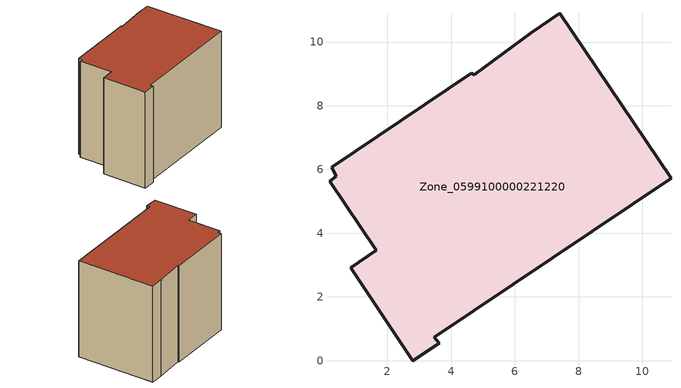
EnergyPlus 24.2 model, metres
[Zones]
Zone_0599100000221220
 floor ground (C_G): 4.72,8.98 6.51,10.3 7.4,10.9 10.9,5.72 3.47,0.73 3.62,0.55 2.8,0 0.84,2.91 1.65,3.46 0.18,5.64 0.39,5.79 0.25,6.07 4.62,9.02 z0
 wall outside (C_F): 3.47,0.73 10.9,5.72 7.4,10.9 6.51,10.3 4.72,8.98 4.62,9.02 0.25,6.07 0.39,5.79 0.18,5.64 1.65,3.46 0.84,2.91 2.8,0 3.62,0.55 3.47,0.73 z0:7.83
 roof outside (C_R): 6.51,10.3 4.72,8.98 4.62,9.02 0.25,6.07 0.39,5.79 0.18,5.64 1.65,3.46 0.84,2.91 2.8,0 3.62,0.55 3.47,0.73 10.9,5.72 7.4,10.9 z7.83
[BUILDING]
Pand.0599100000221220: North Axis=0; Terrain=City; Loads Convergence Tolerance Value=0.04; Temperature Convergence Tolerance Value=0.4; Solar Distribution=FullExterior; Maximum Number of Warmup Days=25; Minimum Number of Warmup Days=1
[Site:Location]
Rotterdam.The.Hague.AP_ZH_NLD Design_Conditions: Latitude=51.96; Longitude=4.45; Time Zone=1; Elevation=-4.5
[SITE:GROUNDTEMPERATURE:BUILDINGSURFACE]
18, 18, 18, 18, 18, 18, 18, 18, 18, 18, 18, 18
[MATERIAL] Thermal Absorptance=0.9; Solar Absorptance=0.7; Visible Absorptance=0.7
Name | Roughness | Thickness | Conductivity | Density | Specific Heat
G.TC.1965-1974 | MediumSmooth | 0.15 | 0.882353 | 540 | 1210
F.TC.1965-1974 | Rough | 0.3 | 0.697674 | 1920 | 840
R.TC.1965-1974 | MediumRough | 0.2 | 0.232558 | 1500 | 1000
[CONSTRUCTION]
C_G: G.TC.1965-1974
C_F: F.TC.1965-1974
C_R: R.TC.1965-1974
[ZONE]
Zone_0599100000221220: Type=1; Multiplier=1; Ceiling Height=Autocalculate; Volume=Autocalculate; Floor Area=autocalculate; Part of Total Floor Area=Yes
[ZONEINFILTRATION:DESIGNFLOWRATE]
Infil_Zone_0599100000221220: Zone or ZoneList or Space or SpaceList=Zone_0599100000221220; Schedule=AlwaysOn; Design Flow Rate Calculation Method=Flow/Area; Flow Rate per Floor Area=0.003; Constant Term Coefficient=1; Temperature Term Coefficient=0; Velocity Term Coefficient=0; Velocity Squared Term Coefficient=0
[HVACTEMPLATE:ZONE:IDEALLOADSAIRSYSTEM]
Zone_0599100000221220: Maximum Heating Supply Air Temperature=50; Minimum Cooling Supply Air Temperature=13; Maximum Heating Supply Air Humidity Ratio=0.0156; Minimum Cooling Supply Air Humidity Ratio=0.0077; Heating Limit=NoLimit; Cooling Limit=NoLimit; Dehumidification Control Type=ConstantSensibleHeatRatio; Cooling Sensible Heat Ratio=0.7; Dehumidification Setpoint=60; Humidification Control Type=None; Humidification Setpoint=30; Outdoor Air Method=None; Outdoor Air Flow Rate per Person=0.00944; Outdoor Air Flow Rate per Zone Floor Area=0; Outdoor Air Flow Rate per Zone=0; Demand Controlled Ventilation Type=None; Outdoor Air Economizer Type=NoEconomizer; Heat Recovery Type=None; Sensible Heat Recovery Effectiveness=0.7; Latent Heat Recovery Effectiveness=0.65
[ZONECONTROL:THERMOSTAT]
ThermostatControl_Zone_0599100000221220: Zone or ZoneList=Zone_0599100000221220; Control Type Schedule=DualSetpointControlType; Control 1=Thermostat_Zone_0599100000221220; Temperature Difference Between Cutout And Setpoint=0
[THERMOSTATSETPOINT:DUALSETPOINT]
Thermostat_Zone_0599100000221220: Heating Setpoint Temperature Schedule=HeatingSetpoint_Zone_0599100000221220; Cooling Setpoint Temperature Schedule=CoolingSetpoint_Zone_0599100000221220
[SCHEDULE:COMPACT]
HeatingSetpoint_Zone_0599100000221220: Through: 12/31, For: AllDays, Until: 24:00, 21
CoolingSetpoint_Zone_0599100000221220: Through: 12/31, For: AllDays, Until: 24:00, 24
DualSetpointControlType: Through: 12/31, For: AllDays, Until: 24:00, 4
AlwaysOn: Through: 12/31, For: AllDays, Until: 24:00, 1
